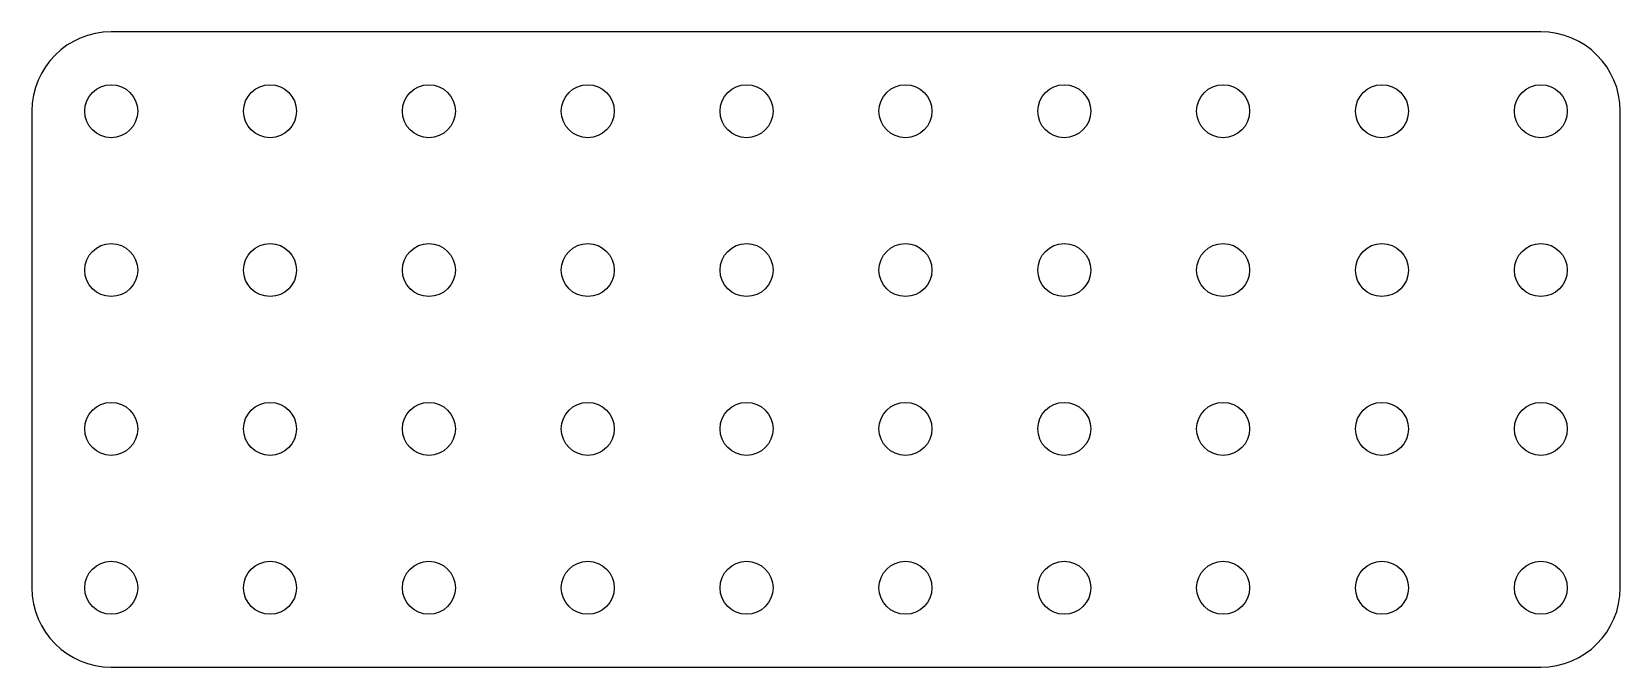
# Model space of a CAD drawing. Header units: millimetres. Extents: x -105.9 to -15.9, y 69.6 to 105.6.
import ezdxf

# ---------------------------------------------------------------- set-up
doc = ezdxf.new("R2010")
doc.units = ezdxf.units.MM
doc.layers.add('Default', color=7, linetype='Continuous')

msp = doc.modelspace()

# ---------------------------------------------------------------- linework, layer by layer
at = {"layer": 'Default', "color": 7, "linetype": 'Continuous'}
for p, q in [((-20.443, 105.557), (-101.443, 105.557)), ((-105.943, 101.057), (-105.943, 74.057)), ((-15.943, 74.057), (-15.943, 101.057)), ((-101.443, 69.557), (-20.443, 69.557))]:
    msp.add_line(p, q, dxfattribs=at)
for centre in [(-101.443, 101.057), (-92.443, 101.057), (-83.443, 101.057), (-74.443, 101.057), (-65.443, 101.057), (-56.443, 101.057), (-47.443, 101.057), (-38.443, 101.057), (-29.443, 101.057), (-20.443, 101.057), (-101.443, 92.057), (-92.443, 92.057), (-83.443, 92.057), (-74.443, 92.057), (-65.443, 92.057), (-56.443, 92.057), (-47.443, 92.057), (-38.443, 92.057), (-29.443, 92.057), (-20.443, 92.057), (-101.443, 83.057), (-92.443, 83.057), (-83.443, 83.057), (-74.443, 83.057), (-65.443, 83.057), (-56.443, 83.057), (-47.443, 83.057), (-38.443, 83.057), (-29.443, 83.057), (-20.443, 83.057), (-101.443, 74.057), (-92.443, 74.057), (-83.443, 74.057), (-74.443, 74.057), (-65.443, 74.057), (-56.443, 74.057), (-47.443, 74.057), (-38.443, 74.057), (-29.443, 74.057), (-20.443, 74.057)]:
    msp.add_circle(centre, 1.5, dxfattribs=at)
for centre, start, end in [((-101.443, 101.057), 90, 180), ((-20.443, 101.057), 0, 90), ((-101.443, 74.057), 180, 270), ((-20.443, 74.057), 270, 0)]:
    msp.add_arc(centre, 4.5, start, end, dxfattribs=at)

doc.saveas('drawing.dxf')
